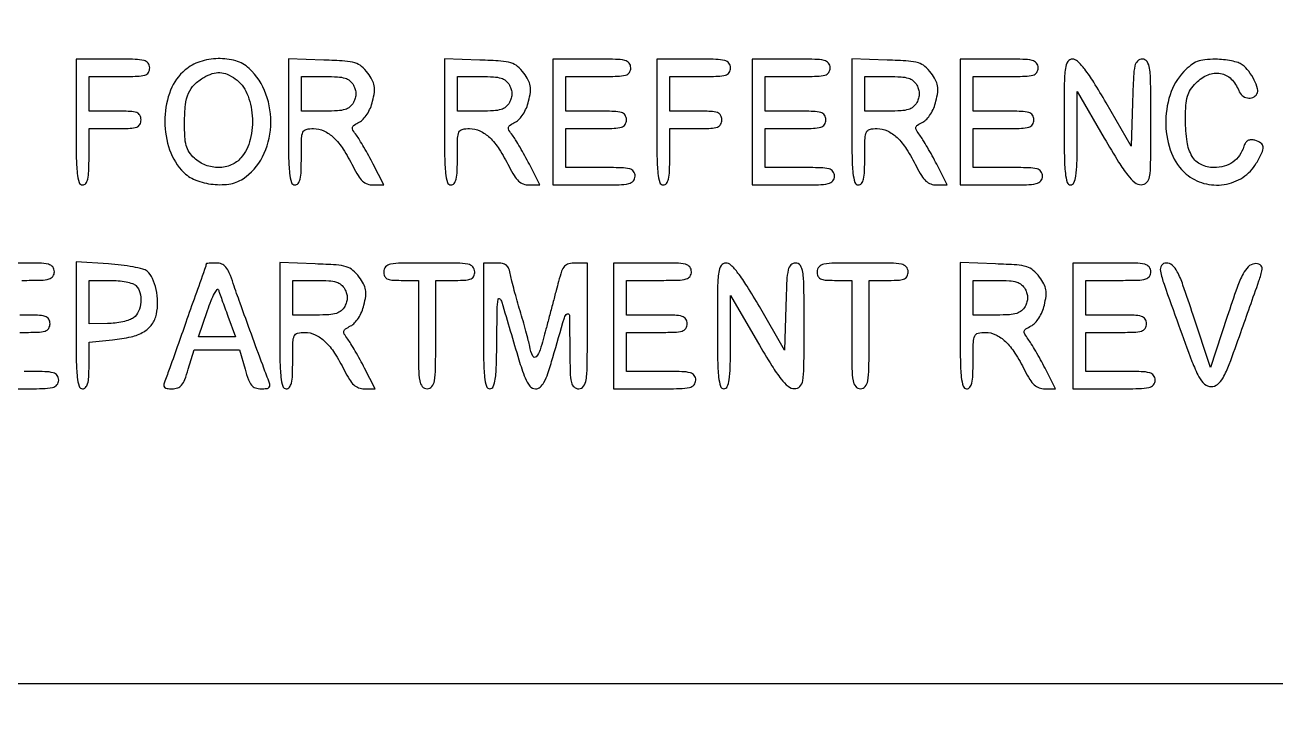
# Model space of a CAD drawing. Extents: x 0 to 1066, y 0 to 761.
# Drawn here: x 870.81 to 895.23, y 228.46 to 241.86 of the extents above; entities that cross this region are included whole.
import ezdxf

# ---------------------------------------------------------------- set-up
doc = ezdxf.new("R2010")
doc.units = 0
doc.header["$MEASUREMENT"] = 0

msp = doc.modelspace()

# ---------------------------------------------------------------- linework, layer by layer
for points in [[(183.390323, 95.266879, 0.000001), (192.989143, 95.254457, 0.000118)], [(479.458836, 95.240684, -0.000004), (502.524384, 95.211821, -0.198594)], [(710.559243, 95.267872, -0.000023), (733.258836, 95.240684, -0.000004), (756.324384, 95.211821, -0.198594)], [(542.992229, 95.24091, -0.000004), (565.972908, 95.212432, -0.198597)], [(606.442229, 95.24091, -0.000004), (629.422908, 95.212432, -0.198597)], [(669.892229, 95.24091, -0.000004), (692.872908, 95.212432, -0.198597)], [(870.7455, 236.88, 0.005909), (871.123526, 236.884467, 0.059311), (871.279538, 236.90679, 0.180365), (871.352056, 236.958288, 0.150217), (871.38, 237.0492, 0.17273), (871.347327, 237.140957, 0.168559), (871.263675, 237.19255, 0.050222), (871.081122, 237.214249, 0.004487), (870.6186, 237.2184)], [(870.7032, 235.8648, 0.006583), (871.053092, 235.869407, 0.063075), (871.200225, 235.891993, 0.183695), (871.26907, 235.943426, 0.142406), (871.2954, 236.034, 0.142406), (871.26907, 236.124574, 0.183695), (871.200225, 236.176007, 0.063075), (871.053092, 236.198593, 0.006583), (870.7032, 236.2032)], [(870.6609, 234.765, 0.004147), (871.151609, 234.76907, 0.047763), (871.342988, 234.790603, 0.16431), (871.430394, 234.842193, 0.179874), (871.4646, 234.9342, 0.157888), (871.43506, 235.025416, 0.176663), (871.35885, 235.076962, 0.055952), (871.193978, 235.099053, 0.005351), (870.7878, 235.1034)]]:
    msp.add_lwpolyline(points, format="xyb")
for points in [[(409.06215, 749.15415), (40.8618, 749.132981), (40.8618, 380.65769), (40.8618, 12.1824), (501.2973, 12.1824), (961.7328, 12.1824), (961.7328, 380.646631), (961.7328, 749.110861), (961.41555, 749.1633, 0.040886), (961.153339, 749.184871, 0.000002), (934.190609, 749.194398, 0.000089), (904.448031, 749.199508, 0.000054), (869.1804, 749.195529, -0.000029), (813.61687, 749.186499, -0.000004), (696.10453, 749.175037, -0.000004), (556.774728, 749.163736, -0.000004)], [(871.803, 239.9679, 0.003213), (871.807328, 239.294379, 0.022561), (871.826338, 238.9668, 0.049302), (871.862253, 238.791077, 0.328801), (871.9299, 238.7412, 0.232029), (871.991637, 238.77148, 0.108427), (872.030769, 238.854, 0.047315), (872.051501, 239.009857, 0.00942), (872.0568, 239.2911), (872.0568, 239.841), (872.5644, 239.841, 0.008455), (872.858098, 239.845967, 0.072107), (872.9874, 239.8692, 0.188641), (873.048932, 239.920468, 0.12648), (873.072, 240.0102, 0.12648), (873.048932, 240.099932, 0.188641), (872.9874, 240.1512, 0.072107), (872.858098, 240.174433, 0.008455), (872.5644, 240.1794), (872.0568, 240.1794), (872.0568, 240.5178), (872.0568, 240.8562), (872.649, 240.8562, 0.006583), (872.998892, 240.860807, 0.063075), (873.146025, 240.883393, 0.183695), (873.21487, 240.934826, 0.142406), (873.2412, 241.0254, 0.165398), (873.210083, 241.116895, 0.1727), (873.130163, 241.168474, 0.052938), (872.956445, 241.190357, 0.004884), (872.5221, 241.1946), (871.803, 241.1946)], [(873.932803, 240.982573, 0.123885), (873.649612, 240.589877, 0.085485), (873.536037, 240.050957, 0.082885), (873.608508, 239.488936, 0.104562), (873.860239, 239.030326, 0.111799), (874.098209, 238.853975, 0.06908), (874.434608, 238.758281, 0.069045), (874.784565, 238.757815, 0.111332), (875.062482, 238.861881, 0.131426), (875.443239, 239.28786, 0.103697), (875.603654, 239.887511, 0.101152), (875.51099, 240.513853, 0.118621), (875.180371, 241.013419, 0.118666), (874.920635, 241.160001, 0.075716), (874.574956, 241.203938, 0.073305), (874.219941, 241.142607, 0.095814)], [(875.9484, 239.971321, 0.003202), (875.952726, 239.295813, 0.022501), (875.971732, 238.96737, 0.049121), (876.00763, 238.791147, 0.329081), (876.0753, 238.7412, 0.232029), (876.137037, 238.77148, 0.108427), (876.176169, 238.854, 0.047315), (876.196901, 239.009857, 0.00942), (876.2022, 239.2911, -0.00595), (876.206507, 239.653065, -0.096871), (876.232544, 239.771198, -0.238613), (876.29721, 239.824815, -0.056005), (876.441253, 239.841, -0.111153), (876.642705, 239.795656, -0.081177), (876.83202, 239.664801, -0.058854), (877.01771, 239.438171, -0.025924), (877.209572, 239.10075, 0.021841), (877.309316, 238.921953, 0.069009), (877.39647, 238.816427, 0.100305), (877.488978, 238.760632, 0.085906), (877.601245, 238.7412), (877.81245, 238.7412), (877.606273, 239.14305, 0.006834), (877.518206, 239.309072, 0.006481), (877.424098, 239.475612, 0.006451), (877.337051, 239.62076, 0.022591), (877.275627, 239.710875, -0.02569), (877.209048, 239.809864, -0.192002), (877.200129, 239.864664, -0.198014), (877.231463, 239.90959, -0.027525), (877.332328, 239.966775, 0.089041), (877.410281, 240.024614, 0.046566), (877.484798, 240.120276, 0.042448), (877.548034, 240.240602, 0.038847), (877.592264, 240.373463, 0.026721), (877.626234, 240.549822, 0.076578), (877.624242, 240.674241, 0.082928), (877.585216, 240.786584, 0.035157), (877.498872, 240.921262, 0.057331), (877.376302, 241.05154, 0.10358), (877.247917, 241.120832, 0.055706), (877.052785, 241.155774, 0.007564), (876.637558, 241.176871), (875.9484, 241.201443)], [(878.994, 239.971321, 0.003202), (878.998326, 239.295813, 0.022501), (879.017332, 238.96737, 0.049121), (879.05323, 238.791147, 0.329081), (879.1209, 238.7412, 0.232029), (879.182637, 238.77148, 0.108427), (879.221769, 238.854, 0.047315), (879.242501, 239.009857, 0.00942), (879.2478, 239.2911, -0.00595), (879.252107, 239.653065, -0.096871), (879.278144, 239.771198, -0.238613), (879.34281, 239.824815, -0.056005), (879.486853, 239.841, -0.111153), (879.688305, 239.795656, -0.081177), (879.87762, 239.664801, -0.058854), (880.06331, 239.438171, -0.025924), (880.255172, 239.10075, 0.021841), (880.354916, 238.921953, 0.069009), (880.44207, 238.816427, 0.100305), (880.534578, 238.760632, 0.085906), (880.646845, 238.7412), (880.85805, 238.7412), (880.651873, 239.14305, 0.006834), (880.563806, 239.309072, 0.006481), (880.469698, 239.475612, 0.006451), (880.382651, 239.62076, 0.022591), (880.321227, 239.710875, -0.02569), (880.254648, 239.809864, -0.192002), (880.245729, 239.864664, -0.198014), (880.277063, 239.90959, -0.027525), (880.377928, 239.966775, 0.089041), (880.455881, 240.024614, 0.046566), (880.530398, 240.120276, 0.042448), (880.593634, 240.240602, 0.038847), (880.637864, 240.373463, 0.026721), (880.671834, 240.549822, 0.076578), (880.669842, 240.674241, 0.082928), (880.630816, 240.786584, 0.035157), (880.544472, 240.921262, 0.057331), (880.421902, 241.05154, 0.10358), (880.293517, 241.120832, 0.055706), (880.098385, 241.155774, 0.007564), (879.683158, 241.176871), (878.994, 241.201443)], [(881.109, 239.9679), (881.109, 238.7412), (881.9127, 238.7412, 0.004147), (882.403409, 238.74527, 0.047763), (882.594788, 238.766803, 0.16431), (882.682194, 238.818393, 0.179874), (882.7164, 238.9104, 0.157888), (882.68686, 239.001616, 0.176663), (882.61065, 239.053162, 0.055952), (882.445778, 239.075253, 0.005351), (882.0396, 239.0796), (881.3628, 239.0796), (881.3628, 239.4603), (881.3628, 239.841), (881.955, 239.841, 0.006583), (882.304892, 239.845607, 0.063075), (882.452025, 239.868193, 0.183695), (882.52087, 239.919626, 0.142406), (882.5472, 240.0102, 0.142406), (882.52087, 240.100774, 0.183695), (882.452025, 240.152207, 0.063075), (882.304892, 240.174793, 0.006583), (881.955, 240.1794), (881.3628, 240.1794), (881.3628, 240.5178), (881.3628, 240.8562), (881.9973, 240.8562, 0.005909), (882.375326, 240.860667, 0.059311), (882.531338, 240.88299, 0.180365), (882.603856, 240.934488, 0.150217), (882.6318, 241.0254, 0.17273), (882.599127, 241.117157, 0.168559), (882.515475, 241.16875, 0.050222), (882.332922, 241.190449, 0.004487), (881.8704, 241.1946), (881.109, 241.1946)], [(883.1394, 239.9679, 0.003213), (883.143728, 239.294379, 0.022561), (883.162738, 238.9668, 0.049302), (883.198653, 238.791077, 0.328801), (883.2663, 238.7412, 0.232029), (883.328037, 238.77148, 0.108427), (883.367169, 238.854, 0.047315), (883.387901, 239.009857, 0.00942), (883.3932, 239.2911), (883.3932, 239.841), (883.9008, 239.841, 0.008455), (884.194498, 239.845967, 0.072107), (884.3238, 239.8692, 0.188641), (884.385332, 239.920468, 0.12648), (884.4084, 240.0102, 0.12648), (884.385332, 240.099932, 0.188641), (884.3238, 240.1512, 0.072107), (884.194498, 240.174433, 0.008455), (883.9008, 240.1794), (883.3932, 240.1794), (883.3932, 240.5178), (883.3932, 240.8562), (883.9854, 240.8562, 0.006583), (884.335292, 240.860807, 0.063075), (884.482425, 240.883393, 0.183695), (884.55127, 240.934826, 0.142406), (884.5776, 241.0254, 0.165398), (884.546483, 241.116895, 0.1727), (884.466563, 241.168474, 0.052938), (884.292845, 241.190357, 0.004884), (883.8585, 241.1946), (883.1394, 241.1946)], [(885.0006, 239.9679), (885.0006, 238.7412), (885.8043, 238.7412, 0.004147), (886.295009, 238.74527, 0.047763), (886.486388, 238.766803, 0.16431), (886.573794, 238.818393, 0.179874), (886.608, 238.9104, 0.157888), (886.57846, 239.001616, 0.176663), (886.50225, 239.053162, 0.055952), (886.337378, 239.075253, 0.005351), (885.9312, 239.0796), (885.2544, 239.0796), (885.2544, 239.4603), (885.2544, 239.841), (885.8466, 239.841, 0.006583), (886.196492, 239.845607, 0.063075), (886.343625, 239.868193, 0.183695), (886.41247, 239.919626, 0.142406), (886.4388, 240.0102, 0.142406), (886.41247, 240.100774, 0.183695), (886.343625, 240.152207, 0.063075), (886.196492, 240.174793, 0.006583), (885.8466, 240.1794), (885.2544, 240.1794), (885.2544, 240.5178), (885.2544, 240.8562), (885.8889, 240.8562, 0.005909), (886.266926, 240.860667, 0.059311), (886.422937, 240.88299, 0.180365), (886.495456, 240.934488, 0.150217), (886.5234, 241.0254, 0.17273), (886.490727, 241.117157, 0.168559), (886.407075, 241.16875, 0.050222), (886.224522, 241.190449, 0.004487), (885.762, 241.1946), (885.0006, 241.1946)], [(886.9464, 239.971321, 0.003202), (886.950726, 239.295813, 0.022501), (886.969732, 238.96737, 0.049121), (887.00563, 238.791147, 0.329081), (887.0733, 238.7412, 0.232029), (887.135037, 238.77148, 0.108427), (887.174169, 238.854, 0.047315), (887.194901, 239.009857, 0.00942), (887.2002, 239.2911, -0.00595), (887.204507, 239.653065, -0.096871), (887.230544, 239.771198, -0.238613), (887.29521, 239.824815, -0.056005), (887.439253, 239.841, -0.111153), (887.640705, 239.795656, -0.081177), (887.83002, 239.664801, -0.058854), (888.01571, 239.438171, -0.025924), (888.207572, 239.10075, 0.021841), (888.307316, 238.921953, 0.069009), (888.39447, 238.816427, 0.100305), (888.486978, 238.760632, 0.085906), (888.599245, 238.7412), (888.81045, 238.7412), (888.604273, 239.14305, 0.006834), (888.516206, 239.309072, 0.006481), (888.422098, 239.475612, 0.006451), (888.335051, 239.62076, 0.022591), (888.273627, 239.710875, -0.02569), (888.207048, 239.809864, -0.192002), (888.198129, 239.864664, -0.198014), (888.229463, 239.90959, -0.027525), (888.330328, 239.966775, 0.089041), (888.408281, 240.024614, 0.046566), (888.482798, 240.120276, 0.042448), (888.546034, 240.240602, 0.038847), (888.590264, 240.373463, 0.026721), (888.624234, 240.549822, 0.076578), (888.622242, 240.674241, 0.082928), (888.583216, 240.786584, 0.035157), (888.496872, 240.921262, 0.057331), (888.374302, 241.05154, 0.10358), (888.245917, 241.120832, 0.055706), (888.050785, 241.155774, 0.007564), (887.635558, 241.176871), (886.9464, 241.201443)], [(889.0614, 239.9679), (889.0614, 238.7412), (889.8651, 238.7412, 0.004147), (890.355809, 238.74527, 0.047763), (890.547188, 238.766803, 0.16431), (890.634594, 238.818393, 0.179874), (890.6688, 238.9104, 0.157888), (890.63926, 239.001616, 0.176663), (890.56305, 239.053162, 0.055952), (890.398178, 239.075253, 0.005351), (889.992, 239.0796), (889.3152, 239.0796), (889.3152, 239.4603), (889.3152, 239.841), (889.9074, 239.841, 0.006583), (890.257292, 239.845607, 0.063075), (890.404425, 239.868193, 0.183695), (890.47327, 239.919626, 0.142406), (890.4996, 240.0102, 0.142406), (890.47327, 240.100774, 0.183695), (890.404425, 240.152207, 0.063075), (890.257292, 240.174793, 0.006583), (889.9074, 240.1794), (889.3152, 240.1794), (889.3152, 240.5178), (889.3152, 240.8562), (889.9497, 240.8562, 0.005909), (890.327726, 240.860667, 0.059311), (890.483738, 240.88299, 0.180365), (890.556256, 240.934488, 0.150217), (890.5842, 241.0254, 0.17273), (890.551527, 241.117157, 0.168559), (890.467875, 241.16875, 0.050222), (890.285322, 241.190449, 0.004487), (889.8228, 241.1946), (889.0614, 241.1946)], [(891.0918, 239.9679, 0.003213), (891.096128, 239.294379, 0.022561), (891.115138, 238.9668, 0.049302), (891.151053, 238.791077, 0.328801), (891.2187, 238.7412, 0.295501), (891.284072, 238.783531, 0.070336), (891.321806, 238.914231, 0.029944), (891.34184, 239.161794, 0.004715), (891.347437, 239.65065), (891.349274, 240.5601), (891.876187, 239.653957, 0.006242), (892.155561, 239.187024, 0.029041), (892.335282, 238.929737, 0.052989), (892.472526, 238.789238, 0.170079), (892.59345, 238.744507, 0.199339), (892.701731, 238.787273, 0.163117), (892.759425, 238.898706, 0.036571), (892.780504, 239.157581, 0.002034), (892.7838, 239.9679, 0.002367), (892.780169, 240.735072, 0.031318), (892.759784, 241.017383, 0.117824), (892.709977, 241.146077, 0.246563), (892.61756, 241.1946, 0.195513), (892.526755, 241.157682, 0.145553), (892.473452, 241.062256, 0.043894), (892.445939, 240.855993, 0.004128), (892.42721, 240.344718), (892.4031, 239.494836), (891.909917, 240.344718, 0.007787), (891.669838, 240.743983, 0.025041), (891.493001, 240.99861, 0.035073), (891.355147, 241.153518, 0.195814), (891.254267, 241.1946, 0.254619), (891.164261, 241.145588, 0.110911), (891.115751, 241.013758, 0.030502), (891.095487, 240.727586, 0.002427)], [(893.427229, 240.95012, 0.114205), (893.159361, 240.49974, 0.083506), (893.076434, 239.921764, 0.085163), (893.186964, 239.359294, 0.127519), (893.475403, 238.953227, 0.108551), (893.821266, 238.771735, 0.105254), (894.215405, 238.749143, 0.106878), (894.579822, 238.888573, 0.11522), (894.842518, 239.163312, 0.021165), (894.951199, 239.366461, 0.127063), (894.974365, 239.483049, 0.232712), (894.931627, 239.558758, 0.086167), (894.817143, 239.610943, 0.067058), (894.740289, 239.620355, 0.120753), (894.679162, 239.604591, 0.12276), (894.632909, 239.562609, 0.07065), (894.600101, 239.494411, -0.072622), (894.513976, 239.317171, -0.089596), (894.385495, 239.186259, -0.08774), (894.217031, 239.106738, -0.066597), (894.014187, 239.0796, -0.114856), (893.764075, 239.137822, -0.145297), (893.590522, 239.298208, -0.099183), (893.490915, 239.581134, -0.035212), (893.4606, 240.011069, -0.014703), (893.468929, 240.294243, -0.055361), (893.498825, 240.469021, -0.07729), (893.560279, 240.601512, -0.049247), (893.668255, 240.733145, -0.096703), (893.901825, 240.890412, -0.146157), (894.143827, 240.917024, -0.15206), (894.354032, 240.80691, -0.107279), (894.499538, 240.58125, 0.127947), (894.565811, 240.487126, 0.131147), (894.66896, 240.438314, 0.142401), (894.776276, 240.449266, 0.159485), (894.855419, 240.516052, 0.211029), (894.869563, 240.618173, 0.047286), (894.804019, 240.785749, 0.046742), (894.695902, 240.95791, 0.065556), (894.567731, 241.086159, 0.088545), (894.490629, 241.126119, 0.025252), (894.359536, 241.159736, 0.02458), (894.205106, 241.183294, 0.023821), (894.047478, 241.191909, 0.026305), (893.83743, 241.182319, 0.068477), (893.690586, 241.147166, 0.074054), (893.565448, 241.075592, 0.034872)], [(874.911897, 240.810839, -0.143223), (875.139598, 240.526523, -0.079931), (875.24206, 240.091353, -0.077332), (875.203865, 239.630218, -0.11509), (875.022596, 239.26995, -0.119537), (874.834184, 239.130395, -0.098447), (874.588527, 239.079752, -0.09388), (874.332077, 239.126462, -0.097006), (874.113803, 239.263547, -0.056872), (874.012883, 239.38264, -0.080028), (873.954987, 239.508996, -0.054705), (873.927163, 239.680724, -0.014142), (873.920691, 239.961497, -0.025001), (873.939755, 240.306355, -0.075567), (873.999182, 240.533338, -0.098225), (874.112637, 240.698205, -0.062967), (874.2987, 240.838619, -0.051006), (874.463466, 240.911958, -0.090781), (874.610114, 240.931995, -0.090761), (874.754371, 240.898781, -0.050966)], [(877.2174, 240.687, -0.049536), (877.253562, 240.599626, -0.073486), (877.265653, 240.5178, -0.073486), (877.253562, 240.435974, -0.049536), (877.2174, 240.3486, -0.09537), (877.148505, 240.263675, -0.100861), (877.054266, 240.212433, -0.059921), (876.909232, 240.186448, -0.014397), (876.664523, 240.1794), (876.2022, 240.1794), (876.2022, 240.5178), (876.2022, 240.8562), (876.664523, 240.8562, -0.014397), (876.909232, 240.849152, -0.059921), (877.054266, 240.823167, -0.100861), (877.148505, 240.771925, -0.09537)], [(880.263, 240.687, -0.049536), (880.299162, 240.599626, -0.073486), (880.311253, 240.5178, -0.073486), (880.299162, 240.435974, -0.049536), (880.263, 240.3486, -0.09537), (880.194105, 240.263675, -0.100861), (880.099866, 240.212433, -0.059921), (879.954832, 240.186448, -0.014397), (879.710123, 240.1794), (879.2478, 240.1794), (879.2478, 240.5178), (879.2478, 240.8562), (879.710123, 240.8562, -0.014397), (879.954832, 240.849152, -0.059921), (880.099866, 240.823167, -0.100861), (880.194105, 240.771925, -0.09537)], [(888.2154, 240.687, -0.049536), (888.251562, 240.599626, -0.073486), (888.263653, 240.5178, -0.073486), (888.251562, 240.435974, -0.049536), (888.2154, 240.3486, -0.09537), (888.146505, 240.263675, -0.100861), (888.052266, 240.212433, -0.059921), (887.907232, 240.186448, -0.014397), (887.662523, 240.1794), (887.2002, 240.1794), (887.2002, 240.5178), (887.2002, 240.8562), (887.662523, 240.8562, -0.014397), (887.907232, 240.849152, -0.059921), (888.052266, 240.823167, -0.100861), (888.146505, 240.771925, -0.09537)], [(871.803, 236.002826, 0.003177), (871.807321, 235.322844, 0.022367), (871.826318, 234.992454, 0.048715), (871.86218, 234.815102, 0.329705), (871.9299, 234.765, 0.208378), (871.990243, 234.79129, 0.11961), (872.029731, 234.861727, 0.055661), (872.051106, 234.992799, 0.012613), (872.0568, 235.218464), (872.0568, 235.671928), (872.51175, 235.718883, 0.029754), (872.877521, 235.778788, 0.076952), (873.125588, 235.876557, 0.106873), (873.283628, 236.021432, 0.100256), (873.372212, 236.22192, 0.058942), (873.395183, 236.454486, 0.048856), (873.36614, 236.701741, 0.051542), (873.294841, 236.918671, 0.114883), (873.190397, 237.056257, 0.111025), (873.106935, 237.098819, 0.015594), (872.916966, 237.14115, 0.017167), (872.685329, 237.177044, 0.01383), (872.434435, 237.200128), (871.803, 237.240651)], [(874.340995, 237.19725, -0.084799), (874.334491, 237.159234, -0.000052), (873.96852, 236.120462, -0.000388), (873.632976, 235.170728, -0.009822), (873.535975, 234.91305, 0.060048), (873.516383, 234.839319, 0.230938), (873.530632, 234.795462, 0.170663), (873.578725, 234.771354, 0.031659), (873.678979, 234.765, 0.086283), (873.787094, 234.783797, 0.134827), (873.863923, 234.837759, 0.082591), (873.925996, 234.94477, 0.018432), (873.993468, 235.1457), (874.105876, 235.5264), (874.550843, 235.5264), (874.995811, 235.5264), (875.1024, 235.1457, 0.017944), (875.167785, 234.94079, 0.087286), (875.228012, 234.835331, 0.141822), (875.305234, 234.782952, 0.078722), (875.418546, 234.765, 0.029308), (875.523692, 234.771168, 0.166988), (875.573422, 234.795076, 0.236769), (875.588264, 234.838866, 0.061225), (875.56849, 234.91305, -0.006965), (875.446201, 235.229406, -0.001209), (875.224945, 235.83084, -0.001323), (875.005217, 236.437587, -0.005089), (874.873452, 236.81655, 0.017403), (874.794681, 237.0263, 0.074917), (874.725922, 237.140075, 0.125362), (874.646216, 237.197972, 0.094981), (874.539649, 237.2184, 0.00999), (874.463484, 237.216878, 0.016528), (874.399352, 237.212187, 0.010464), (874.348248, 237.205662, 0.371455)], [(875.7792, 235.995121, 0.003202), (875.783526, 235.319613, 0.022501), (875.802532, 234.99117, 0.049121), (875.83843, 234.814947, 0.329081), (875.9061, 234.765, 0.232029), (875.967837, 234.79528, 0.108427), (876.006969, 234.8778, 0.047315), (876.027701, 235.033657, 0.00942), (876.033, 235.3149, -0.00595), (876.037307, 235.676865, -0.096871), (876.063344, 235.794998, -0.238613), (876.12801, 235.848615, -0.056005), (876.272053, 235.8648, -0.111153), (876.473505, 235.819456, -0.081177), (876.66282, 235.688601, -0.058854), (876.84851, 235.461971, -0.025924), (877.040372, 235.12455, 0.021841), (877.140116, 234.945753, 0.069009), (877.22727, 234.840227, 0.100305), (877.319778, 234.784432, 0.085906), (877.432045, 234.765), (877.64325, 234.765), (877.437073, 235.16685, 0.006834), (877.349006, 235.332872, 0.006481), (877.254898, 235.499412, 0.006451), (877.167851, 235.64456, 0.022591), (877.106427, 235.734675, -0.02569), (877.039848, 235.833664, -0.192002), (877.030929, 235.888464, -0.198014), (877.062263, 235.93339, -0.027525), (877.163128, 235.990575, 0.089041), (877.241081, 236.048414, 0.046566), (877.315598, 236.144076, 0.042448), (877.378834, 236.264402, 0.038847), (877.423064, 236.397263, 0.026721), (877.457034, 236.573622, 0.076578), (877.455042, 236.698041, 0.082928), (877.416016, 236.810384, 0.035157), (877.329672, 236.945062, 0.057331), (877.207102, 237.07534, 0.10358), (877.078717, 237.144632, 0.055706), (876.883585, 237.179574, 0.007564), (876.468358, 237.200671), (875.7792, 237.225243)], [(877.8096, 237.0492, 0.094959), (877.826163, 236.962774, 0.184152), (877.87305, 236.911725, 0.098846), (877.966039, 236.88633, 0.017388), (878.148, 236.88), (878.4864, 236.88), (878.4864, 235.8225, 0.002827), (878.490131, 235.162541, 0.036854), (878.510934, 234.918337, 0.138781), (878.562194, 234.807868, 0.218517), (878.6556, 234.765, 0.218517), (878.749006, 234.807868, 0.138781), (878.800266, 234.918337, 0.036854), (878.821069, 235.162541, 0.002827), (878.8248, 235.8225), (878.8248, 236.88), (879.2055, 236.88, 0.013964), (879.415258, 236.885859, 0.090841), (879.517463, 236.91055, 0.188085), (879.568034, 236.961595, 0.102588), (879.5862, 237.0492, 0.193568), (879.549002, 237.141685, 0.15568), (879.454013, 237.193221, 0.043488), (879.245005, 237.214467, 0.003595), (878.6979, 237.2184, 0.003595), (878.150795, 237.214467, 0.043488), (877.941788, 237.193221, 0.15568), (877.846798, 237.141685, 0.193568)], [(879.7554, 235.9917, 0.003213), (879.759728, 235.318179, 0.022561), (879.778738, 234.9906, 0.049302), (879.814653, 234.814877, 0.328801), (879.8823, 234.765, 0.305395), (879.948534, 234.809616, 0.062503), (879.986802, 234.953264, 0.027449), (880.00861, 235.22316, 0.004264), (880.017837, 235.75905, -0.002416), (880.025185, 236.302522, -0.029471), (880.041246, 236.509943, -0.603012), (880.073012, 236.521514, -0.138127), (880.113491, 236.457, 0.001112), (880.447007, 235.331384, 0.020238), (880.568604, 234.977251, 0.077221), (880.660819, 234.818177, 0.226588), (880.772137, 234.765, 0.178321), (880.860345, 234.797492, 0.090477), (880.936167, 234.890402, 0.045479), (881.012822, 235.06528, 0.010027), (881.110409, 235.37835, -0.001209), (881.336705, 236.152115, -0.180504), (881.391526, 236.225117, -0.586533), (881.432568, 236.203153, -0.002598), (881.440721, 235.58985, 0.004063), (881.448882, 235.08681, 0.046466), (881.472047, 234.890091, 0.159576), (881.524338, 234.800136, 0.183972), (881.6166, 234.765, 0.240299), (881.710922, 234.813109, 0.123223), (881.761733, 234.939487, 0.031956), (881.782211, 235.218838, 0.002322), (881.7858, 235.9917), (881.7858, 237.2184), (881.551235, 237.2184, 0.057703), (881.421147, 237.203337, 0.150789), (881.340817, 237.156284, 0.102355), (881.282877, 237.059096, 0.018959), (881.22188, 236.85885, 0.000085), (881.175137, 236.681426, 0.000034), (881.11085, 236.437172, 0.000033), (881.041416, 236.17322, 0.000041), (880.977014, 235.92825, -0.009374), (880.863579, 235.527352, -0.115475), (880.784591, 235.390801, -0.538762), (880.717654, 235.402423, -0.053672), (880.658997, 235.58985, 0.012912), (880.631867, 235.710109, 0.003926), (880.584647, 235.890841, 0.003928), (880.528536, 236.092594, 0.004276), (880.470778, 236.2878, -0.00492), (880.413294, 236.483006, -0.004529), (880.358002, 236.684759, -0.004526), (880.311971, 236.865501, -0.014927), (880.286281, 236.98575, 0.043617), (880.253378, 237.105663, 0.134321), (880.204798, 237.173421, 0.130778), (880.127629, 237.208034, 0.040414), (879.999598, 237.2184), (879.7554, 237.2184)], [(882.2934, 235.9917), (882.2934, 234.765), (883.0971, 234.765, 0.004147), (883.587809, 234.76907, 0.047763), (883.779188, 234.790603, 0.16431), (883.866594, 234.842193, 0.179874), (883.9008, 234.9342, 0.157888), (883.87126, 235.025416, 0.176663), (883.79505, 235.076962, 0.055952), (883.630178, 235.099053, 0.005351), (883.224, 235.1034), (882.5472, 235.1034), (882.5472, 235.4841), (882.5472, 235.8648), (883.1394, 235.8648, 0.006583), (883.489292, 235.869407, 0.063075), (883.636425, 235.891993, 0.183695), (883.70527, 235.943426, 0.142406), (883.7316, 236.034, 0.142406), (883.70527, 236.124574, 0.183695), (883.636425, 236.176007, 0.063075), (883.489292, 236.198593, 0.006583), (883.1394, 236.2032), (882.5472, 236.2032), (882.5472, 236.5416), (882.5472, 236.88), (883.1817, 236.88, 0.005909), (883.559726, 236.884467, 0.059311), (883.715738, 236.90679, 0.180365), (883.788256, 236.958288, 0.150217), (883.8162, 237.0492, 0.17273), (883.783527, 237.140957, 0.168559), (883.699875, 237.19255, 0.050222), (883.517322, 237.214249, 0.004487), (883.0548, 237.2184), (882.2934, 237.2184)], [(884.3238, 235.9917, 0.003213), (884.328128, 235.318179, 0.022561), (884.347138, 234.9906, 0.049302), (884.383053, 234.814877, 0.328801), (884.4507, 234.765, 0.295501), (884.516072, 234.807331, 0.070336), (884.553806, 234.938031, 0.029944), (884.57384, 235.185594, 0.004715), (884.579437, 235.67445), (884.581274, 236.5839), (885.108187, 235.677757, 0.006242), (885.387561, 235.210824, 0.029041), (885.567282, 234.953537, 0.052989), (885.704526, 234.813038, 0.170079), (885.82545, 234.768307, 0.199339), (885.933731, 234.811073, 0.163117), (885.991425, 234.922506, 0.036571), (886.012504, 235.181381, 0.002034), (886.0158, 235.9917, 0.002367), (886.012169, 236.758872, 0.031318), (885.991784, 237.041183, 0.117824), (885.941977, 237.169877, 0.246563), (885.84956, 237.2184, 0.195513), (885.758755, 237.181482, 0.145553), (885.705452, 237.086056, 0.043894), (885.677939, 236.879793, 0.004128), (885.65921, 236.368518), (885.6351, 235.518636), (885.141917, 236.368518, 0.007787), (884.901838, 236.767783, 0.025041), (884.725001, 237.02241, 0.035073), (884.587147, 237.177318, 0.195814), (884.486267, 237.2184, 0.254619), (884.396261, 237.169388, 0.110911), (884.347751, 237.037558, 0.030502), (884.327487, 236.751386, 0.002427)], [(886.2696, 237.0492, 0.094959), (886.286163, 236.962774, 0.184152), (886.33305, 236.911725, 0.098846), (886.426039, 236.88633, 0.017388), (886.608, 236.88), (886.9464, 236.88), (886.9464, 235.8225, 0.002827), (886.950131, 235.162541, 0.036854), (886.970934, 234.918337, 0.138781), (887.022194, 234.807868, 0.218517), (887.1156, 234.765, 0.218517), (887.209006, 234.807868, 0.138781), (887.260266, 234.918337, 0.036854), (887.281069, 235.162541, 0.002827), (887.2848, 235.8225), (887.2848, 236.88), (887.6655, 236.88, 0.013964), (887.875258, 236.885859, 0.090841), (887.977463, 236.91055, 0.188085), (888.028034, 236.961595, 0.102588), (888.0462, 237.0492, 0.193568), (888.009002, 237.141685, 0.15568), (887.914013, 237.193221, 0.043488), (887.705005, 237.214467, 0.003595), (887.1579, 237.2184, 0.003595), (886.610795, 237.214467, 0.043488), (886.401788, 237.193221, 0.15568), (886.306798, 237.141685, 0.193568)], [(889.0614, 235.995121, 0.003202), (889.065726, 235.319613, 0.022501), (889.084732, 234.99117, 0.049121), (889.12063, 234.814947, 0.329081), (889.1883, 234.765, 0.232029), (889.250037, 234.79528, 0.108427), (889.289169, 234.8778, 0.047315), (889.309901, 235.033657, 0.00942), (889.3152, 235.3149, -0.00595), (889.319507, 235.676865, -0.096871), (889.345544, 235.794998, -0.238613), (889.41021, 235.848615, -0.056005), (889.554253, 235.8648, -0.111153), (889.755705, 235.819456, -0.081177), (889.94502, 235.688601, -0.058854), (890.13071, 235.461971, -0.025924), (890.322572, 235.12455, 0.021841), (890.422316, 234.945753, 0.069009), (890.50947, 234.840227, 0.100305), (890.601978, 234.784432, 0.085906), (890.714245, 234.765), (890.92545, 234.765), (890.719273, 235.16685, 0.006834), (890.631206, 235.332872, 0.006481), (890.537098, 235.499412, 0.006451), (890.450051, 235.64456, 0.022591), (890.388627, 235.734675, -0.02569), (890.322048, 235.833664, -0.192002), (890.313129, 235.888464, -0.198014), (890.344463, 235.93339, -0.027525), (890.445328, 235.990575, 0.089041), (890.523281, 236.048414, 0.046566), (890.597798, 236.144076, 0.042448), (890.661034, 236.264402, 0.038847), (890.705264, 236.397263, 0.026721), (890.739234, 236.573622, 0.076578), (890.737242, 236.698041, 0.082928), (890.698216, 236.810384, 0.035157), (890.611872, 236.945062, 0.057331), (890.489302, 237.07534, 0.10358), (890.360917, 237.144632, 0.055706), (890.165785, 237.179574, 0.007564), (889.750558, 237.200671), (889.0614, 237.225243)], [(891.261, 235.9917), (891.261, 234.765), (892.0647, 234.765, 0.004147), (892.555409, 234.76907, 0.047763), (892.746788, 234.790603, 0.16431), (892.834194, 234.842193, 0.179874), (892.8684, 234.9342, 0.157888), (892.83886, 235.025416, 0.176663), (892.76265, 235.076962, 0.055952), (892.597778, 235.099053, 0.005351), (892.1916, 235.1034), (891.5148, 235.1034), (891.5148, 235.4841), (891.5148, 235.8648), (892.107, 235.8648, 0.006583), (892.456892, 235.869407, 0.063075), (892.604025, 235.891993, 0.183695), (892.67287, 235.943426, 0.142406), (892.6992, 236.034, 0.142406), (892.67287, 236.124574, 0.183695), (892.604025, 236.176007, 0.063075), (892.456892, 236.198593, 0.006583), (892.107, 236.2032), (891.5148, 236.2032), (891.5148, 236.5416), (891.5148, 236.88), (892.1493, 236.88, 0.005909), (892.527326, 236.884467, 0.059311), (892.683338, 236.90679, 0.180365), (892.755856, 236.958288, 0.150217), (892.7838, 237.0492, 0.17273), (892.751127, 237.140957, 0.168559), (892.667475, 237.19255, 0.050222), (892.484922, 237.214249, 0.004487), (892.0224, 237.2184), (891.261, 237.2184)], [(893.32406, 236.01285, 0.003393), (893.587269, 235.297987, 0.031784), (893.721864, 234.999105, 0.088186), (893.832921, 234.856771, 0.185146), (893.961942, 234.8073, 0.171713), (894.088048, 234.851924, 0.097838), (894.192869, 234.977508, 0.035907), (894.313775, 235.242053, 0.004013), (894.540304, 235.8648, 0.000902), (894.894612, 236.869458, 0.03521), (894.95698, 237.097596, 0.313686), (894.92054, 237.181101, 0.175088), (894.806983, 237.204682, 0.158568), (894.686143, 237.145347, 0.080982), (894.584365, 237.008142, 0.034439), (894.469542, 236.742335, 0.004852), (894.276455, 236.177166), (893.945966, 235.178232), (893.610971, 236.198316, 0.004319), (893.411281, 236.789121, 0.035828), (893.299519, 237.048955, 0.094668), (893.200992, 237.174189, 0.180786), (893.082713, 237.2184, 0.252582), (892.993296, 237.170152, 0.197186), (892.971918, 237.060057, 0.035219), (893.042213, 236.804069, 0.0019)], [(872.97048, 236.77848, -0.13151), (873.049634, 236.641469, -0.084316), (873.067, 236.457515, -0.084006), (873.022613, 236.277481, -0.128741), (872.92395, 236.151767, -0.079472), (872.842595, 236.108301, -0.027293), (872.713772, 236.071604, -0.026323), (872.564863, 236.045996, -0.027554), (872.41635, 236.036691), (872.0568, 236.034), (872.0568, 236.457), (872.0568, 236.88), (872.46288, 236.88, -0.022886), (872.625785, 236.87254, -0.026473), (872.779496, 236.850179, -0.026952), (872.905695, 236.817781, -0.120635)], [(877.0482, 236.7108, -0.049536), (877.084362, 236.623426, -0.073486), (877.096453, 236.5416, -0.073486), (877.084362, 236.459774, -0.049536), (877.0482, 236.3724, -0.09537), (876.979305, 236.287475, -0.100861), (876.885066, 236.236233, -0.059921), (876.740032, 236.210248, -0.014397), (876.495323, 236.2032), (876.033, 236.2032), (876.033, 236.5416), (876.033, 236.88), (876.495323, 236.88, -0.014397), (876.740032, 236.872952, -0.059921), (876.885066, 236.846967, -0.100861), (876.979305, 236.795725, -0.09537)], [(890.3304, 236.7108, -0.049536), (890.366562, 236.623426, -0.073486), (890.378653, 236.5416, -0.073486), (890.366562, 236.459774, -0.049536), (890.3304, 236.3724, -0.09537), (890.261505, 236.287475, -0.100861), (890.167266, 236.236233, -0.059921), (890.022232, 236.210248, -0.014397), (889.777523, 236.2032), (889.3152, 236.2032), (889.3152, 236.5416), (889.3152, 236.88), (889.777523, 236.88, -0.014397), (890.022232, 236.872952, -0.059921), (890.167266, 236.846967, -0.100861), (890.261505, 236.795725, -0.09537)], [(874.767155, 236.18205), (874.916944, 235.7802), (874.554638, 235.7802), (874.192332, 235.7802), (874.370143, 236.294618, -0.011999), (874.440893, 236.484424, -0.026422), (874.505917, 236.624859, -0.047278), (874.556234, 236.701501, -0.601846), (874.58266, 236.696468, 0.009837), (874.604496, 236.630295, 0.001488), (874.651171, 236.498923, 0.001668), (874.707262, 236.344156, 0.001442)]]:
    msp.add_lwpolyline(points, format="xyb", close=True)
msp.add_lwpolyline([(960.8868, 276.0921), (960.8868, 229.0122), (869.3496, 229.0122), (777.8124, 229.0122), (777.8124, 276.0921), (777.8124, 323.172), (869.3496, 323.172), (960.8868, 323.172)], close=True)

doc.saveas('drawing.dxf')
